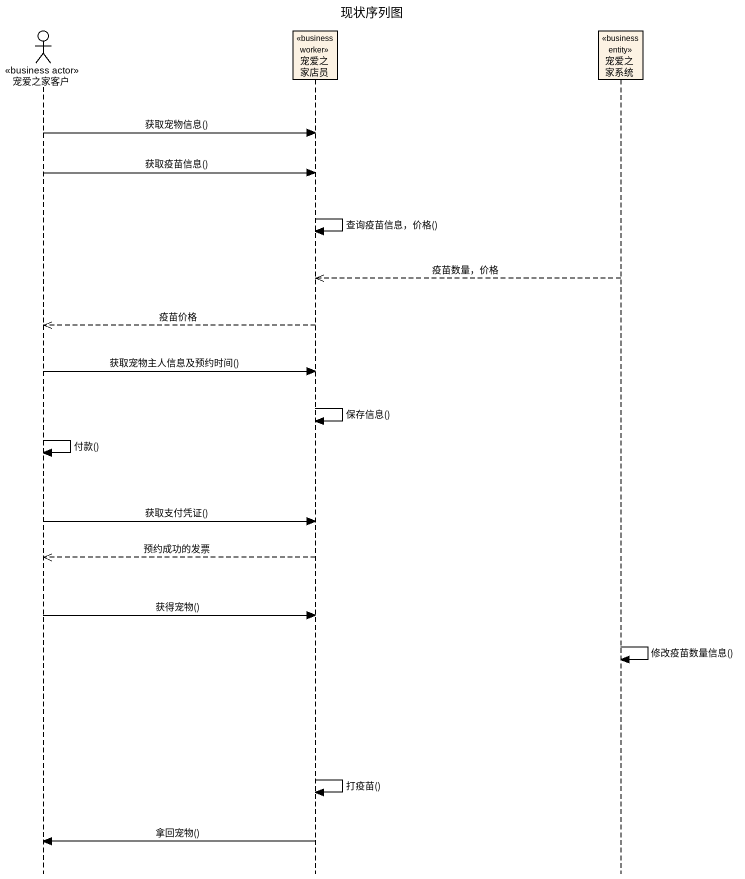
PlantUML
@startuml
title 现状序列图
hide footbox
actor 宠爱之家客户 <<business actor>>
participant 宠爱之家店员 <<business worker>>
participant 宠爱之家系统 <<business entity>>

宠爱之家客户 -> 宠爱之家店员 : 获取宠物信息()
宠爱之家客户 -> 宠爱之家店员 : 获取疫苗信息()
宠爱之家店员 -> 宠爱之家店员 : 查询疫苗信息，价格()
宠爱之家系统 -->> 宠爱之家店员 : 疫苗数量，价格
宠爱之家店员 -->> 宠爱之家客户 : 疫苗价格
宠爱之家客户 -> 宠爱之家店员 : 获取宠物主人信息及预约时间()
宠爱之家店员 -> 宠爱之家店员 : 保存信息()
宠爱之家客户 -> 宠爱之家客户 : 付款()
宠爱之家客户 -> 宠爱之家店员 : 获取支付凭证()
宠爱之家店员 -->> 宠爱之家客户 : 预约成功的发票
宠爱之家客户 -> 宠爱之家店员 : 获得宠物()
宠爱之家系统 -> 宠爱之家系统 : 修改疫苗数量信息()
宠爱之家店员 -> 宠爱之家店员 : 打疫苗()
宠爱之家店员 -> 宠爱之家客户 : 拿回宠物()
@enduml
